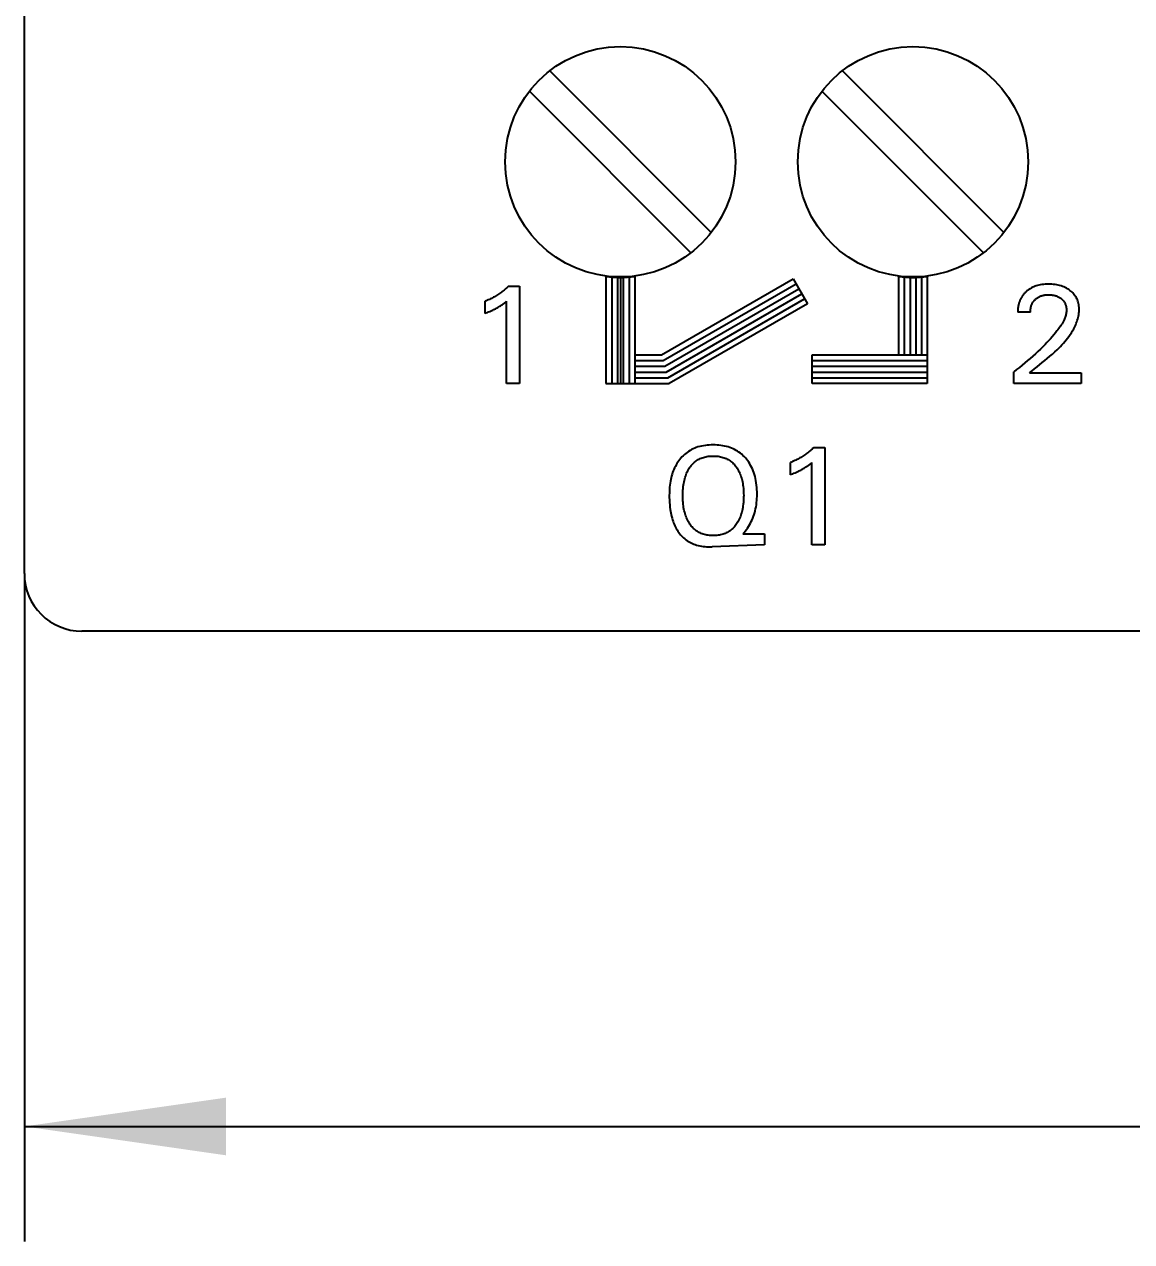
# Model space of a CAD drawing. Extents: x 0 to 420, y 0 to 297.
# Drawn here: x 133.06 to 152.29, y 147.87 to 169 of the extents above; entities that cross this region are included whole.
import ezdxf

# ---------------------------------------------------------------- set-up
doc = ezdxf.new("R2010")
doc.units = 0
doc.header["$LTSCALE"] = 23.1
doc.layers.get('0').update_dxf_attribs({"linetype": 'CONTINUOUS'})
doc.layers.add('10000_FRONT', color=7, linetype='CONTINUOUS')
doc.layers.add('10100_DIM_FRONT', color=7, linetype='CONTINUOUS')
doc.dimstyles.get("Standard").update_dxf_attribs({"dimtxt": 2.5, "dimasz": 2.5, "dimexe": 1.25, "dimexo": 0.625, "dimtad": 1, "dimcen": 2.5, "dimazin": 3, "dimtfac": 1, "dimtmove": 0, "dimatfit": 3})

# ---------------------------------------------------------------- blocks, each defined once
blk = doc.blocks.new('_FILLED')
at = {"color": 0, "linetype": 'BYBLOCK'}
blk.add_solid([(0, 0), (-1, 0.1429), (-1, -0.1429)], dxfattribs=at)
blk = doc.blocks.new('*D1')
at = {"layer": '10100_DIM_FRONT', "color": 7, "linetype": 'CONTINUOUS'}
for p, q in [((133.06, 159.468), (133.06, 147.868)), ((204.56, 159.468), (204.56, 147.868)), ((133.06, 149.868), (168.81, 149.868)), ((204.56, 149.868), (168.81, 149.868))]:
    blk.add_line(p, q, dxfattribs=at)
at = {"layer": '10100_DIM_FRONT', "color": 7, "linetype": 'CONTINUOUS', "xscale": 3.5, "yscale": 3.5, "zscale": 3.5, "rotation": 180}
blk.add_blockref('_FILLED', (133.06, 149.868), dxfattribs=at)
at = {"layer": '10100_DIM_FRONT', "color": 7, "linetype": 'CONTINUOUS', "xscale": 3.5, "yscale": 3.5, "zscale": 3.5}
blk.add_blockref('_FILLED', (204.56, 149.868), dxfattribs=at)

msp = doc.modelspace()

# ---------------------------------------------------------------- linework, layer by layer
at = {"layer": '10000_FRONT', "color": 7, "linetype": 'CONTINUOUS'}
for p, q in [((133.06, 159.468), (133.06, 247.468)), ((144.989, 165.393), (142.185, 168.197)), ((150.069, 165.393), (147.265, 168.197)), ((141.831, 167.844), (144.635, 165.04)), ((146.911, 167.844), (149.715, 165.04)), ((141.453, 164.445), (141.438, 164.431)), ((141.467, 164.459), (141.453, 164.445)), ((141.467, 164.459), (141.66, 164.459)), ((141.66, 164.459), (141.66, 162.768)), ((143.16, 164.626), (143.16, 162.768)), ((143.26, 164.626), (143.26, 162.768)), ((143.36, 164.626), (143.36, 162.768)), ((143.41, 164.626), (143.41, 162.768)), ((143.46, 164.626), (143.46, 162.768)), ((143.56, 164.626), (143.56, 162.768)), ((143.66, 164.626), (143.66, 162.768)), ((144.126, 163.268), (146.41, 164.587)), ((144.153, 163.168), (146.46, 164.5)), ((146.41, 164.587), (146.66, 164.154)), ((148.24, 164.626), (148.24, 163.268)), ((148.34, 164.626), (148.34, 163.268)), ((148.44, 164.626), (148.44, 163.268)), ((148.54, 164.626), (148.54, 163.268)), ((148.64, 164.626), (148.64, 163.268)), ((148.74, 164.626), (148.74, 162.768)), ((150.591, 164.448), (150.571, 164.439)), ((150.612, 164.456), (150.591, 164.448)), ((150.633, 164.463), (150.612, 164.456)), ((150.654, 164.47), (150.633, 164.463)), ((150.675, 164.475), (150.654, 164.47)), ((150.697, 164.48), (150.675, 164.475)), ((150.726, 164.485), (150.697, 164.48)), ((150.755, 164.489), (150.726, 164.485)), ((150.785, 164.492), (150.755, 164.489)), ((150.814, 164.493), (150.785, 164.492)), ((150.844, 164.494), (150.814, 164.493)), ((150.873, 164.493), (150.844, 164.494)), ((150.901, 164.492), (150.873, 164.493)), ((150.93, 164.49), (150.901, 164.492)), ((150.958, 164.486), (150.93, 164.49)), ((150.987, 164.482), (150.958, 164.486)), ((151.012, 164.477), (150.987, 164.482)), ((151.037, 164.47), (151.012, 164.477)), ((151.062, 164.463), (151.037, 164.47)), ((151.087, 164.455), (151.062, 164.463)), ((151.111, 164.446), (151.087, 164.455)), ((151.133, 164.436), (151.111, 164.446)), ((141.153, 164.238), (141.135, 164.229)), ((141.171, 164.247), (141.153, 164.238)), ((141.189, 164.256), (141.171, 164.247)), ((141.207, 164.266), (141.189, 164.256)), ((141.225, 164.276), (141.207, 164.266)), ((141.242, 164.286), (141.225, 164.276)), ((141.259, 164.297), (141.242, 164.286)), ((141.276, 164.307), (141.259, 164.297)), ((141.293, 164.318), (141.276, 164.307)), ((141.31, 164.33), (141.293, 164.318)), ((141.327, 164.341), (141.31, 164.33)), ((141.343, 164.353), (141.327, 164.341)), ((141.359, 164.365), (141.343, 164.353)), ((141.375, 164.378), (141.359, 164.365)), ((141.391, 164.391), (141.375, 164.378)), ((141.407, 164.404), (141.391, 164.391)), ((141.422, 164.417), (141.407, 164.404)), ((141.438, 164.431), (141.422, 164.417)), ((144.18, 163.068), (146.51, 164.414)), ((144.207, 162.968), (146.56, 164.327)), ((144.233, 162.868), (146.61, 164.241)), ((150.357, 164.235), (150.353, 164.225)), ((150.362, 164.244), (150.357, 164.235)), ((150.367, 164.254), (150.362, 164.244)), ((150.373, 164.264), (150.367, 164.254)), ((150.379, 164.273), (150.373, 164.264)), ((150.384, 164.282), (150.379, 164.273)), ((150.391, 164.291), (150.384, 164.282)), ((150.397, 164.3), (150.391, 164.291)), ((150.404, 164.308), (150.397, 164.3)), ((150.411, 164.317), (150.404, 164.308)), ((150.418, 164.325), (150.411, 164.317)), ((150.425, 164.333), (150.418, 164.325)), ((150.432, 164.341), (150.425, 164.333)), ((150.44, 164.349), (150.432, 164.341)), ((150.448, 164.356), (150.44, 164.349)), ((150.456, 164.364), (150.448, 164.356)), ((150.464, 164.371), (150.456, 164.364)), ((150.471, 164.376), (150.464, 164.371)), ((150.477, 164.382), (150.471, 164.376)), ((150.484, 164.387), (150.477, 164.382)), ((150.505, 164.402), (150.484, 164.387)), ((150.526, 164.415), (150.505, 164.402)), ((150.548, 164.428), (150.526, 164.415)), ((150.571, 164.439), (150.548, 164.428)), ((150.617, 164.23), (150.625, 164.237)), ((150.625, 164.237), (150.633, 164.244)), ((150.633, 164.244), (150.642, 164.251)), ((150.642, 164.251), (150.651, 164.258)), ((150.651, 164.258), (150.661, 164.264)), ((150.661, 164.264), (150.67, 164.269)), ((150.67, 164.269), (150.68, 164.275)), ((150.68, 164.275), (150.69, 164.28)), ((150.69, 164.28), (150.701, 164.284)), ((150.701, 164.284), (150.712, 164.289)), ((150.712, 164.289), (150.723, 164.292)), ((150.723, 164.292), (150.734, 164.296)), ((150.734, 164.296), (150.745, 164.299)), ((150.745, 164.299), (150.756, 164.302)), ((150.756, 164.302), (150.768, 164.304)), ((150.768, 164.304), (150.781, 164.306)), ((150.781, 164.306), (150.793, 164.308)), ((150.793, 164.308), (150.806, 164.309)), ((150.806, 164.309), (150.818, 164.31)), ((150.818, 164.31), (150.831, 164.31)), ((150.831, 164.31), (150.844, 164.311)), ((150.844, 164.311), (150.858, 164.31)), ((150.858, 164.31), (150.872, 164.31)), ((150.872, 164.31), (150.887, 164.309)), ((150.887, 164.309), (150.901, 164.307)), ((150.901, 164.307), (150.915, 164.305)), ((150.915, 164.305), (150.929, 164.303)), ((150.929, 164.303), (150.94, 164.301)), ((150.94, 164.301), (150.951, 164.298)), ((150.951, 164.298), (150.962, 164.295)), ((150.962, 164.295), (150.972, 164.292)), ((150.972, 164.292), (150.983, 164.288)), ((150.983, 164.288), (150.993, 164.284)), ((150.993, 164.284), (151.003, 164.28)), ((151.003, 164.28), (151.014, 164.275)), ((151.014, 164.275), (151.025, 164.269)), ((151.025, 164.269), (151.036, 164.263)), ((151.036, 164.263), (151.046, 164.256)), ((151.046, 164.256), (151.056, 164.249)), ((151.056, 164.249), (151.065, 164.242)), ((151.065, 164.242), (151.074, 164.235)), ((151.074, 164.235), (151.082, 164.228)), ((151.155, 164.425), (151.133, 164.436)), ((151.176, 164.413), (151.155, 164.425)), ((151.196, 164.399), (151.176, 164.413)), ((151.216, 164.385), (151.196, 164.399)), ((151.233, 164.372), (151.216, 164.385)), ((151.249, 164.358), (151.233, 164.372)), ((151.265, 164.343), (151.249, 164.358)), ((151.279, 164.327), (151.265, 164.343)), ((151.293, 164.311), (151.279, 164.327)), ((151.306, 164.294), (151.293, 164.311)), ((151.317, 164.276), (151.306, 164.294)), ((151.328, 164.258), (151.317, 164.276)), ((151.337, 164.239), (151.328, 164.258)), ((151.346, 164.22), (151.337, 164.239)), ((141.079, 164.205), (141.06, 164.197)), ((141.06, 163.985), (141.06, 164.197)), ((141.098, 164.213), (141.079, 164.205)), ((141.116, 164.221), (141.098, 164.213)), ((141.135, 164.229), (141.116, 164.221)), ((141.144, 164.02), (141.165, 164.029)), ((141.165, 164.029), (141.18, 164.036)), ((141.18, 164.036), (141.195, 164.043)), ((141.195, 164.043), (141.21, 164.051)), ((141.21, 164.051), (141.225, 164.058)), ((141.225, 164.058), (141.24, 164.066)), ((141.24, 164.066), (141.255, 164.074)), ((141.255, 164.074), (141.27, 164.082)), ((141.27, 164.082), (141.285, 164.091)), ((141.285, 164.091), (141.3, 164.1)), ((141.3, 164.1), (141.315, 164.109)), ((141.315, 164.109), (141.33, 164.119)), ((141.33, 164.119), (141.341, 164.126)), ((141.341, 164.126), (141.351, 164.134)), ((141.351, 164.134), (141.362, 164.141)), ((141.362, 164.141), (141.373, 164.149)), ((141.373, 164.149), (141.385, 164.158)), ((141.385, 164.158), (141.396, 164.167)), ((141.396, 164.167), (141.408, 164.176)), ((141.408, 164.176), (141.42, 164.186)), ((141.42, 164.186), (141.432, 164.196)), ((141.432, 162.768), (141.432, 164.196)), ((146.66, 164.154), (144.26, 162.768)), ((150.311, 164.045), (150.31, 164.033)), ((150.31, 164.033), (150.31, 164.021)), ((150.312, 164.069), (150.311, 164.057)), ((150.311, 164.057), (150.311, 164.045)), ((150.314, 164.081), (150.312, 164.069)), ((150.315, 164.093), (150.314, 164.081)), ((150.317, 164.105), (150.315, 164.093)), ((150.319, 164.117), (150.317, 164.105)), ((150.322, 164.129), (150.319, 164.117)), ((150.324, 164.141), (150.322, 164.129)), ((150.327, 164.152), (150.324, 164.141)), ((150.33, 164.163), (150.327, 164.152)), ((150.333, 164.173), (150.33, 164.163)), ((150.337, 164.184), (150.333, 164.173)), ((150.34, 164.194), (150.337, 164.184)), ((150.344, 164.205), (150.34, 164.194)), ((150.348, 164.215), (150.344, 164.205)), ((150.353, 164.225), (150.348, 164.215)), ((150.53, 164.009), (150.531, 164.022)), ((150.531, 164.034), (150.532, 164.047)), ((150.531, 164.022), (150.531, 164.034)), ((150.532, 164.047), (150.533, 164.059)), ((150.533, 164.059), (150.535, 164.071)), ((150.535, 164.071), (150.537, 164.084)), ((150.537, 164.084), (150.54, 164.096)), ((150.54, 164.096), (150.543, 164.107)), ((150.543, 164.107), (150.546, 164.118)), ((150.546, 164.118), (150.55, 164.129)), ((150.55, 164.129), (150.554, 164.139)), ((150.554, 164.139), (150.558, 164.149)), ((150.558, 164.149), (150.563, 164.16)), ((150.563, 164.16), (150.569, 164.169)), ((150.569, 164.169), (150.574, 164.179)), ((150.574, 164.179), (150.581, 164.188)), ((150.581, 164.188), (150.587, 164.197)), ((150.587, 164.197), (150.594, 164.206)), ((150.594, 164.206), (150.601, 164.214)), ((150.601, 164.214), (150.609, 164.222)), ((150.609, 164.222), (150.617, 164.23)), ((151.082, 164.228), (151.089, 164.22)), ((151.089, 164.22), (151.097, 164.212)), ((151.097, 164.212), (151.104, 164.204)), ((151.104, 164.204), (151.11, 164.195)), ((151.11, 164.195), (151.116, 164.186)), ((151.116, 164.186), (151.122, 164.177)), ((151.122, 164.177), (151.127, 164.167)), ((151.127, 164.167), (151.132, 164.158)), ((151.132, 164.158), (151.136, 164.148)), ((151.136, 164.148), (151.14, 164.137)), ((151.14, 164.137), (151.144, 164.127)), ((151.144, 164.127), (151.147, 164.117)), ((151.147, 164.117), (151.15, 164.105)), ((151.15, 164.105), (151.152, 164.093)), ((151.152, 164.093), (151.154, 164.081)), ((151.154, 164.081), (151.156, 164.069)), ((151.156, 164.069), (151.157, 164.057)), ((151.157, 164.033), (151.156, 164.017)), ((151.157, 164.057), (151.157, 164.045)), ((151.157, 164.045), (151.157, 164.033)), ((151.353, 164.2), (151.346, 164.22)), ((151.36, 164.18), (151.353, 164.2)), ((151.365, 164.157), (151.36, 164.18)), ((151.37, 164.135), (151.365, 164.157)), ((151.374, 164.112), (151.37, 164.135)), ((151.376, 164.089), (151.374, 164.112)), ((151.377, 164.066), (151.376, 164.089)), ((151.376, 164.017), (151.377, 164.043)), ((151.377, 164.043), (151.377, 164.066)), ((141.06, 163.985), (141.081, 163.994)), ((141.081, 163.994), (141.102, 164.002)), ((141.102, 164.002), (141.123, 164.011)), ((141.123, 164.011), (141.144, 164.02)), ((150.31, 164.021), (150.31, 164.009)), ((150.53, 164.009), (150.31, 164.009)), ((151.093, 163.83), (151.08, 163.807)), ((151.105, 163.852), (151.093, 163.83)), ((151.116, 163.876), (151.105, 163.852)), ((151.122, 163.891), (151.116, 163.876)), ((151.129, 163.906), (151.122, 163.891)), ((151.134, 163.922), (151.129, 163.906)), ((151.14, 163.937), (151.134, 163.922)), ((151.144, 163.953), (151.14, 163.937)), ((151.148, 163.969), (151.144, 163.953)), ((151.152, 163.985), (151.148, 163.969)), ((151.154, 164.001), (151.152, 163.985)), ((151.156, 164.017), (151.154, 164.001)), ((151.317, 163.79), (151.327, 163.814)), ((151.327, 163.814), (151.337, 163.839)), ((151.337, 163.839), (151.345, 163.864)), ((151.345, 163.864), (151.353, 163.889)), ((151.353, 163.889), (151.36, 163.914)), ((151.36, 163.914), (151.366, 163.94)), ((151.366, 163.94), (151.371, 163.965)), ((151.371, 163.965), (151.374, 163.991)), ((151.374, 163.991), (151.376, 164.017)), ((150.936, 163.612), (150.907, 163.578)), ((150.964, 163.646), (150.936, 163.612)), ((150.992, 163.681), (150.964, 163.646)), ((151.008, 163.701), (150.992, 163.681)), ((151.023, 163.722), (151.008, 163.701)), ((151.038, 163.743), (151.023, 163.722)), ((151.052, 163.764), (151.038, 163.743)), ((151.066, 163.785), (151.052, 163.764)), ((151.08, 163.807), (151.066, 163.785)), ((151.2, 163.587), (151.222, 163.619)), ((151.222, 163.619), (151.243, 163.651)), ((151.243, 163.651), (151.263, 163.685)), ((151.263, 163.685), (151.282, 163.719)), ((151.282, 163.719), (151.294, 163.742)), ((151.294, 163.742), (151.306, 163.766)), ((151.306, 163.766), (151.317, 163.79)), ((150.745, 163.406), (150.703, 163.365)), ((150.786, 163.448), (150.745, 163.406)), ((150.817, 163.48), (150.786, 163.448)), ((150.847, 163.512), (150.817, 163.48)), ((150.877, 163.545), (150.847, 163.512)), ((150.907, 163.578), (150.877, 163.545)), ((151.023, 163.383), (151.05, 163.41)), ((151.05, 163.41), (151.077, 163.438)), ((151.077, 163.438), (151.103, 163.467)), ((151.103, 163.467), (151.128, 163.496)), ((151.128, 163.496), (151.153, 163.526)), ((151.153, 163.526), (151.177, 163.556)), ((151.177, 163.556), (151.2, 163.587)), ((143.66, 163.268), (144.126, 163.268)), ((146.74, 162.768), (146.74, 163.268)), ((146.74, 163.268), (148.74, 163.268)), ((150.527, 163.205), (150.481, 163.166)), ((150.572, 163.245), (150.527, 163.205)), ((150.617, 163.285), (150.572, 163.245)), ((150.66, 163.325), (150.617, 163.285)), ((150.703, 163.365), (150.66, 163.325)), ((150.78, 163.167), (150.824, 163.204)), ((150.824, 163.204), (150.868, 163.241)), ((150.868, 163.241), (150.911, 163.278)), ((150.911, 163.278), (150.953, 163.316)), ((150.953, 163.316), (150.995, 163.356)), ((150.995, 163.356), (151.023, 163.383)), ((143.66, 163.168), (144.153, 163.168)), ((143.66, 163.068), (144.18, 163.068)), ((143.66, 162.968), (144.207, 162.968)), ((146.74, 163.168), (148.74, 163.168)), ((146.74, 163.068), (148.74, 163.068)), ((146.74, 162.968), (148.74, 162.968)), ((150.29, 163.01), (150.24, 162.972)), ((150.24, 162.768), (150.24, 162.972)), ((150.339, 163.048), (150.29, 163.01)), ((150.387, 163.087), (150.339, 163.048)), ((150.435, 163.127), (150.387, 163.087)), ((150.481, 163.166), (150.435, 163.127)), ((150.517, 162.954), (150.56, 162.989)), ((150.56, 162.989), (150.603, 163.025)), ((150.603, 163.025), (150.647, 163.06)), ((150.647, 163.06), (150.735, 163.131)), ((150.735, 163.131), (150.78, 163.167)), ((141.66, 162.768), (141.432, 162.768)), ((143.16, 162.768), (144.26, 162.768)), ((143.66, 162.868), (144.233, 162.868)), ((146.74, 162.868), (148.74, 162.868)), ((148.74, 162.768), (146.74, 162.768)), ((151.412, 162.768), (150.24, 162.768)), ((150.517, 162.954), (151.412, 162.954)), ((151.412, 162.954), (151.412, 162.768)), ((144.92, 161.697), (144.887, 161.694)), ((144.954, 161.7), (144.92, 161.697)), ((144.988, 161.702), (144.954, 161.7)), ((145.022, 161.702), (144.988, 161.702)), ((145.055, 161.702), (145.022, 161.702)), ((145.088, 161.7), (145.055, 161.702)), ((145.122, 161.698), (145.088, 161.7)), ((145.155, 161.694), (145.122, 161.698)), ((144.48, 161.494), (144.46, 161.472)), ((144.501, 161.515), (144.48, 161.494)), ((144.523, 161.536), (144.501, 161.515)), ((144.545, 161.555), (144.523, 161.536)), ((144.569, 161.573), (144.545, 161.555)), ((144.594, 161.59), (144.569, 161.573)), ((144.62, 161.606), (144.594, 161.59)), ((144.646, 161.62), (144.62, 161.606)), ((144.673, 161.633), (144.646, 161.62)), ((144.701, 161.645), (144.673, 161.633)), ((144.729, 161.656), (144.701, 161.645)), ((144.758, 161.666), (144.729, 161.656)), ((144.787, 161.674), (144.758, 161.666)), ((144.82, 161.682), (144.787, 161.674)), ((144.853, 161.688), (144.82, 161.682)), ((144.833, 161.48), (144.852, 161.486)), ((144.852, 161.486), (144.872, 161.492)), ((144.887, 161.694), (144.853, 161.688)), ((144.872, 161.492), (144.893, 161.497)), ((144.893, 161.497), (144.914, 161.501)), ((144.914, 161.501), (144.936, 161.504)), ((144.936, 161.504), (144.957, 161.506)), ((144.957, 161.506), (144.979, 161.508)), ((144.979, 161.508), (145, 161.509)), ((145, 161.509), (145.022, 161.509)), ((145.022, 161.509), (145.043, 161.509)), ((145.043, 161.509), (145.065, 161.508)), ((145.065, 161.508), (145.086, 161.506)), ((145.086, 161.506), (145.108, 161.504)), ((145.108, 161.504), (145.129, 161.501)), ((145.129, 161.501), (145.15, 161.497)), ((145.15, 161.497), (145.171, 161.492)), ((145.188, 161.689), (145.155, 161.694)), ((145.171, 161.492), (145.192, 161.486)), ((145.221, 161.683), (145.188, 161.689)), ((145.192, 161.486), (145.211, 161.48)), ((145.253, 161.675), (145.221, 161.683)), ((145.282, 161.667), (145.253, 161.675)), ((145.311, 161.657), (145.282, 161.667)), ((145.339, 161.647), (145.311, 161.657)), ((145.366, 161.635), (145.339, 161.647)), ((145.394, 161.622), (145.366, 161.635)), ((145.42, 161.608), (145.394, 161.622)), ((145.446, 161.593), (145.42, 161.608)), ((145.47, 161.577), (145.446, 161.593)), ((145.494, 161.559), (145.47, 161.577)), ((145.517, 161.54), (145.494, 161.559)), ((145.538, 161.521), (145.517, 161.54)), ((145.559, 161.5), (145.538, 161.521)), ((145.58, 161.479), (145.559, 161.5)), ((146.545, 161.486), (146.527, 161.476)), ((146.562, 161.497), (146.545, 161.486)), ((146.579, 161.507), (146.562, 161.497)), ((146.596, 161.518), (146.579, 161.507)), ((146.612, 161.53), (146.596, 161.518)), ((146.629, 161.541), (146.612, 161.53)), ((146.645, 161.553), (146.629, 161.541)), ((146.662, 161.565), (146.645, 161.553)), ((146.678, 161.578), (146.662, 161.565)), ((146.694, 161.591), (146.678, 161.578)), ((146.709, 161.604), (146.694, 161.591)), ((146.725, 161.617), (146.709, 161.604)), ((146.74, 161.631), (146.725, 161.617)), ((146.755, 161.645), (146.74, 161.631)), ((146.77, 161.659), (146.755, 161.645)), ((146.77, 161.659), (146.963, 161.659)), ((146.963, 161.659), (146.963, 159.968)), ((144.34, 161.278), (144.329, 161.25)), ((144.352, 161.304), (144.34, 161.278)), ((144.365, 161.33), (144.352, 161.304)), ((144.378, 161.355), (144.365, 161.33)), ((144.392, 161.379), (144.378, 161.355)), ((144.408, 161.403), (144.392, 161.379)), ((144.424, 161.427), (144.408, 161.403)), ((144.441, 161.449), (144.424, 161.427)), ((144.46, 161.472), (144.441, 161.449)), ((144.582, 161.255), (144.594, 161.277)), ((144.594, 161.277), (144.607, 161.297)), ((144.607, 161.297), (144.618, 161.314)), ((144.618, 161.314), (144.63, 161.33)), ((144.63, 161.33), (144.642, 161.346)), ((144.642, 161.346), (144.655, 161.361)), ((144.655, 161.361), (144.669, 161.375)), ((144.669, 161.375), (144.683, 161.389)), ((144.683, 161.389), (144.698, 161.403)), ((144.698, 161.403), (144.714, 161.415)), ((144.714, 161.415), (144.729, 161.427)), ((144.729, 161.427), (144.746, 161.437)), ((144.746, 161.437), (144.762, 161.447)), ((144.762, 161.447), (144.78, 161.457)), ((144.78, 161.457), (144.797, 161.465)), ((144.797, 161.465), (144.815, 161.473)), ((144.815, 161.473), (144.833, 161.48)), ((145.211, 161.48), (145.229, 161.473)), ((145.229, 161.473), (145.247, 161.465)), ((145.247, 161.465), (145.264, 161.457)), ((145.264, 161.457), (145.282, 161.447)), ((145.282, 161.447), (145.298, 161.437)), ((145.298, 161.437), (145.315, 161.427)), ((145.315, 161.427), (145.331, 161.415)), ((145.331, 161.415), (145.346, 161.403)), ((145.346, 161.403), (145.361, 161.389)), ((145.361, 161.389), (145.375, 161.375)), ((145.375, 161.375), (145.389, 161.361)), ((145.389, 161.361), (145.402, 161.346)), ((145.402, 161.346), (145.414, 161.33)), ((145.414, 161.33), (145.426, 161.314)), ((145.426, 161.314), (145.437, 161.297)), ((145.437, 161.297), (145.45, 161.277)), ((145.45, 161.277), (145.462, 161.255)), ((145.599, 161.456), (145.58, 161.479)), ((145.619, 161.43), (145.599, 161.456)), ((145.638, 161.403), (145.619, 161.43)), ((145.656, 161.376), (145.638, 161.403)), ((145.672, 161.347), (145.656, 161.376)), ((145.688, 161.318), (145.672, 161.347)), ((145.702, 161.288), (145.688, 161.318)), ((145.715, 161.255), (145.702, 161.288)), ((146.381, 161.405), (146.363, 161.397)), ((146.363, 161.185), (146.363, 161.397)), ((146.4, 161.413), (146.381, 161.405)), ((146.419, 161.421), (146.4, 161.413)), ((146.437, 161.429), (146.419, 161.421)), ((146.456, 161.438), (146.437, 161.429)), ((146.474, 161.447), (146.456, 161.438)), ((146.492, 161.456), (146.474, 161.447)), ((146.51, 161.466), (146.492, 161.456)), ((146.527, 161.476), (146.51, 161.466)), ((146.557, 161.274), (146.572, 161.282)), ((146.572, 161.282), (146.588, 161.291)), ((146.588, 161.291), (146.603, 161.3)), ((146.603, 161.3), (146.618, 161.309)), ((146.618, 161.309), (146.632, 161.319)), ((146.632, 161.319), (146.643, 161.326)), ((146.643, 161.326), (146.654, 161.334)), ((146.654, 161.334), (146.664, 161.341)), ((146.664, 161.341), (146.676, 161.349)), ((146.676, 161.349), (146.687, 161.358)), ((146.687, 161.358), (146.698, 161.367)), ((146.698, 161.367), (146.711, 161.376)), ((146.711, 161.376), (146.723, 161.386)), ((146.723, 161.386), (146.735, 161.396)), ((146.735, 159.968), (146.735, 161.396)), ((144.28, 161.072), (144.275, 161.037)), ((144.286, 161.102), (144.28, 161.072)), ((144.293, 161.132), (144.286, 161.102)), ((144.3, 161.162), (144.293, 161.132)), ((144.309, 161.192), (144.3, 161.162)), ((144.318, 161.221), (144.309, 161.192)), ((144.329, 161.25), (144.318, 161.221)), ((144.515, 161.062), (144.521, 161.089)), ((144.521, 161.089), (144.527, 161.115)), ((144.527, 161.115), (144.535, 161.141)), ((144.535, 161.141), (144.544, 161.166)), ((144.544, 161.166), (144.552, 161.189)), ((144.552, 161.189), (144.561, 161.212)), ((144.561, 161.212), (144.571, 161.234)), ((144.571, 161.234), (144.582, 161.255)), ((145.462, 161.255), (145.473, 161.234)), ((145.473, 161.234), (145.483, 161.212)), ((145.483, 161.212), (145.492, 161.189)), ((145.492, 161.189), (145.501, 161.166)), ((145.501, 161.166), (145.509, 161.141)), ((145.509, 161.141), (145.517, 161.115)), ((145.517, 161.115), (145.524, 161.089)), ((145.524, 161.089), (145.53, 161.062)), ((145.728, 161.222), (145.715, 161.255)), ((145.739, 161.188), (145.728, 161.222)), ((145.748, 161.154), (145.739, 161.188)), ((145.756, 161.119), (145.748, 161.154)), ((145.764, 161.084), (145.756, 161.119)), ((145.77, 161.045), (145.764, 161.084)), ((146.363, 161.185), (146.384, 161.194)), ((146.384, 161.194), (146.405, 161.202)), ((146.405, 161.202), (146.425, 161.211)), ((146.425, 161.211), (146.446, 161.22)), ((146.446, 161.22), (146.467, 161.229)), ((146.467, 161.229), (146.482, 161.236)), ((146.482, 161.236), (146.497, 161.243)), ((146.497, 161.243), (146.512, 161.251)), ((146.512, 161.251), (146.527, 161.258)), ((146.527, 161.258), (146.542, 161.266)), ((146.542, 161.266), (146.557, 161.274)), ((144.261, 160.864), (144.26, 160.829)), ((144.262, 160.898), (144.261, 160.864)), ((144.264, 160.933), (144.262, 160.898)), ((144.266, 160.968), (144.264, 160.933)), ((144.27, 161.003), (144.266, 160.968)), ((144.275, 161.037), (144.27, 161.003)), ((144.493, 160.857), (144.494, 160.887)), ((144.493, 160.826), (144.493, 160.857)), ((144.494, 160.887), (144.496, 160.918)), ((144.496, 160.918), (144.498, 160.948)), ((144.498, 160.948), (144.501, 160.979)), ((144.501, 160.979), (144.505, 161.009)), ((144.505, 161.009), (144.51, 161.036)), ((144.51, 161.036), (144.515, 161.062)), ((145.53, 161.062), (145.535, 161.036)), ((145.535, 161.036), (145.539, 161.009)), ((145.539, 161.009), (145.543, 160.979)), ((145.543, 160.979), (145.546, 160.948)), ((145.546, 160.948), (145.549, 160.918)), ((145.549, 160.918), (145.55, 160.887)), ((145.55, 160.887), (145.551, 160.857)), ((145.551, 160.857), (145.552, 160.826)), ((145.776, 161.005), (145.77, 161.045)), ((145.78, 160.965), (145.776, 161.005)), ((145.782, 160.926), (145.78, 160.965)), ((145.784, 160.886), (145.782, 160.926)), ((145.784, 160.846), (145.784, 160.886)), ((144.26, 160.829), (144.26, 160.788)), ((144.26, 160.788), (144.262, 160.746)), ((144.262, 160.746), (144.264, 160.705)), ((144.264, 160.705), (144.267, 160.664)), ((144.267, 160.664), (144.271, 160.623)), ((144.493, 160.795), (144.493, 160.826)), ((144.494, 160.764), (144.493, 160.795)), ((144.496, 160.733), (144.494, 160.764)), ((144.498, 160.702), (144.496, 160.733)), ((144.501, 160.671), (144.498, 160.702)), ((144.505, 160.64), (144.501, 160.671)), ((144.509, 160.613), (144.505, 160.64)), ((145.543, 160.671), (145.539, 160.64)), ((145.546, 160.702), (145.543, 160.671)), ((145.549, 160.733), (145.546, 160.702)), ((145.55, 160.764), (145.549, 160.733)), ((145.551, 160.795), (145.55, 160.764)), ((145.552, 160.826), (145.551, 160.795)), ((145.766, 160.627), (145.772, 160.663)), ((145.772, 160.663), (145.776, 160.7)), ((145.776, 160.7), (145.78, 160.736)), ((145.78, 160.736), (145.782, 160.772)), ((145.782, 160.772), (145.784, 160.809)), ((145.784, 160.809), (145.784, 160.846)), ((144.271, 160.623), (144.277, 160.583)), ((144.277, 160.583), (144.281, 160.552)), ((144.281, 160.552), (144.287, 160.522)), ((144.287, 160.522), (144.293, 160.492)), ((144.293, 160.492), (144.3, 160.463)), ((144.3, 160.463), (144.308, 160.433)), ((144.308, 160.433), (144.316, 160.404)), ((144.514, 160.586), (144.509, 160.613)), ((144.52, 160.559), (144.514, 160.586)), ((144.527, 160.533), (144.52, 160.559)), ((144.534, 160.506), (144.527, 160.533)), ((144.542, 160.48), (144.534, 160.506)), ((144.551, 160.457), (144.542, 160.48)), ((144.56, 160.434), (144.551, 160.457)), ((144.57, 160.412), (144.56, 160.434)), ((145.485, 160.434), (145.475, 160.412)), ((145.494, 160.457), (145.485, 160.434)), ((145.502, 160.48), (145.494, 160.457)), ((145.51, 160.506), (145.502, 160.48)), ((145.518, 160.532), (145.51, 160.506)), ((145.524, 160.559), (145.518, 160.532)), ((145.53, 160.586), (145.524, 160.559)), ((145.535, 160.613), (145.53, 160.586)), ((145.539, 160.64), (145.535, 160.613)), ((145.697, 160.4), (145.71, 160.431)), ((145.71, 160.431), (145.722, 160.463)), ((145.722, 160.463), (145.733, 160.494)), ((145.733, 160.494), (145.743, 160.526)), ((145.743, 160.526), (145.751, 160.559)), ((145.751, 160.559), (145.759, 160.591)), ((145.759, 160.591), (145.766, 160.627)), ((144.316, 160.404), (144.326, 160.375)), ((144.326, 160.375), (144.335, 160.349)), ((144.335, 160.349), (144.345, 160.324)), ((144.345, 160.324), (144.356, 160.299)), ((144.356, 160.299), (144.368, 160.275)), ((144.368, 160.275), (144.38, 160.251)), ((144.38, 160.251), (144.394, 160.227)), ((144.394, 160.227), (144.408, 160.205)), ((144.581, 160.39), (144.57, 160.412)), ((144.592, 160.368), (144.581, 160.39)), ((144.605, 160.347), (144.592, 160.368)), ((144.608, 160.341), (144.605, 160.347)), ((144.619, 160.325), (144.608, 160.341)), ((144.63, 160.309), (144.619, 160.325)), ((144.642, 160.294), (144.63, 160.309)), ((144.655, 160.279), (144.642, 160.294)), ((144.668, 160.264), (144.655, 160.279)), ((144.682, 160.251), (144.668, 160.264)), ((144.696, 160.237), (144.682, 160.251)), ((144.711, 160.225), (144.696, 160.237)), ((144.727, 160.213), (144.711, 160.225)), ((145.333, 160.225), (145.317, 160.213)), ((145.348, 160.238), (145.333, 160.225)), ((145.363, 160.252), (145.348, 160.238)), ((145.378, 160.266), (145.363, 160.252)), ((145.391, 160.281), (145.378, 160.266)), ((145.404, 160.297), (145.391, 160.281)), ((145.417, 160.313), (145.404, 160.297)), ((145.429, 160.33), (145.417, 160.313)), ((145.44, 160.347), (145.429, 160.33)), ((145.452, 160.368), (145.44, 160.347)), ((145.464, 160.389), (145.452, 160.368)), ((145.475, 160.412), (145.464, 160.389)), ((145.578, 160.206), (145.598, 160.232)), ((145.598, 160.232), (145.617, 160.258)), ((145.617, 160.258), (145.635, 160.285)), ((145.635, 160.285), (145.652, 160.313)), ((145.652, 160.313), (145.668, 160.341)), ((145.668, 160.341), (145.683, 160.37)), ((145.683, 160.37), (145.697, 160.4)), ((144.408, 160.205), (144.423, 160.183)), ((144.423, 160.183), (144.438, 160.162)), ((144.438, 160.162), (144.455, 160.142)), ((144.455, 160.142), (144.472, 160.123)), ((144.472, 160.123), (144.49, 160.104)), ((144.49, 160.104), (144.509, 160.087)), ((144.509, 160.087), (144.528, 160.07)), ((144.528, 160.07), (144.549, 160.054)), ((144.549, 160.054), (144.57, 160.039)), ((144.57, 160.039), (144.592, 160.025)), ((144.592, 160.025), (144.614, 160.012)), ((144.614, 160.012), (144.637, 160.001)), ((144.743, 160.202), (144.727, 160.213)), ((144.76, 160.192), (144.743, 160.202)), ((144.777, 160.182), (144.76, 160.192)), ((144.795, 160.173), (144.777, 160.182)), ((144.813, 160.165), (144.795, 160.173)), ((144.831, 160.158), (144.813, 160.165)), ((144.85, 160.152), (144.831, 160.158)), ((144.871, 160.146), (144.85, 160.152)), ((144.892, 160.141), (144.871, 160.146)), ((144.913, 160.136), (144.892, 160.141)), ((144.935, 160.133), (144.913, 160.136)), ((144.956, 160.131), (144.935, 160.133)), ((144.978, 160.129), (144.956, 160.131)), ((145, 160.128), (144.978, 160.129)), ((145.022, 160.127), (145, 160.128)), ((145.043, 160.128), (145.022, 160.127)), ((145.065, 160.129), (145.043, 160.128)), ((145.087, 160.131), (145.065, 160.129)), ((145.109, 160.133), (145.087, 160.131)), ((145.13, 160.136), (145.109, 160.133)), ((145.151, 160.141), (145.13, 160.136)), ((145.172, 160.146), (145.151, 160.141)), ((145.193, 160.152), (145.172, 160.146)), ((145.212, 160.158), (145.193, 160.152)), ((145.23, 160.165), (145.212, 160.158)), ((145.249, 160.173), (145.23, 160.165)), ((145.266, 160.182), (145.249, 160.173)), ((145.284, 160.192), (145.266, 160.182)), ((145.301, 160.202), (145.284, 160.192)), ((145.317, 160.213), (145.301, 160.202)), ((145.557, 160.182), (145.538, 160.161)), ((145.538, 160.161), (145.914, 160.161)), ((145.557, 160.182), (145.578, 160.206)), ((145.914, 160.161), (145.914, 159.968)), ((144.637, 160.001), (144.661, 159.99)), ((144.661, 159.99), (144.685, 159.98)), ((144.685, 159.98), (144.709, 159.971)), ((144.709, 159.971), (144.734, 159.964)), ((144.734, 159.964), (144.762, 159.956)), ((144.762, 159.956), (144.79, 159.95)), ((144.79, 159.95), (144.819, 159.945)), ((144.819, 159.945), (144.848, 159.94)), ((144.848, 159.94), (144.877, 159.937)), ((144.877, 159.937), (144.906, 159.935)), ((144.906, 159.935), (144.935, 159.934)), ((144.935, 159.934), (144.964, 159.933)), ((144.964, 159.933), (144.986, 159.934)), ((144.986, 159.934), (145.005, 159.934)), ((145.914, 159.968), (145.005, 159.934)), ((146.963, 159.968), (146.735, 159.968)), ((203.56, 158.468), (134.06, 158.468))]:
    msp.add_line(p, q, dxfattribs=at)
for centre in [(143.41, 166.618), (148.49, 166.618)]:
    msp.add_circle(centre, 2, dxfattribs=at)
for centre, radius, start, end in [((143.41, 166.618), 2.008, 262.848, 277.152), ((148.49, 166.618), 2.008, 262.848, 277.152), ((134.06, 159.468), 1, 180, 270)]:
    msp.add_arc(centre, radius, start, end, dxfattribs=at)

# ---------------------------------------------------------------- dimensions: what is measured, and where the dimension line sits
at = {"layer": '10100_DIM_FRONT', "color": 7, "linetype": 'CONTINUOUS'}
dim = msp.add_linear_dim(base=(204.56, 149.868), p1=(133.06, 159.468), p2=(204.56, 159.468), dimstyle='Standard', dxfattribs=at)
dim.commit()
dim.dimension.update_dxf_attribs({"geometry": '*D1', "text_midpoint": (163.243, 150.743), "dimtype": 128})

doc.saveas('drawing.dxf')
